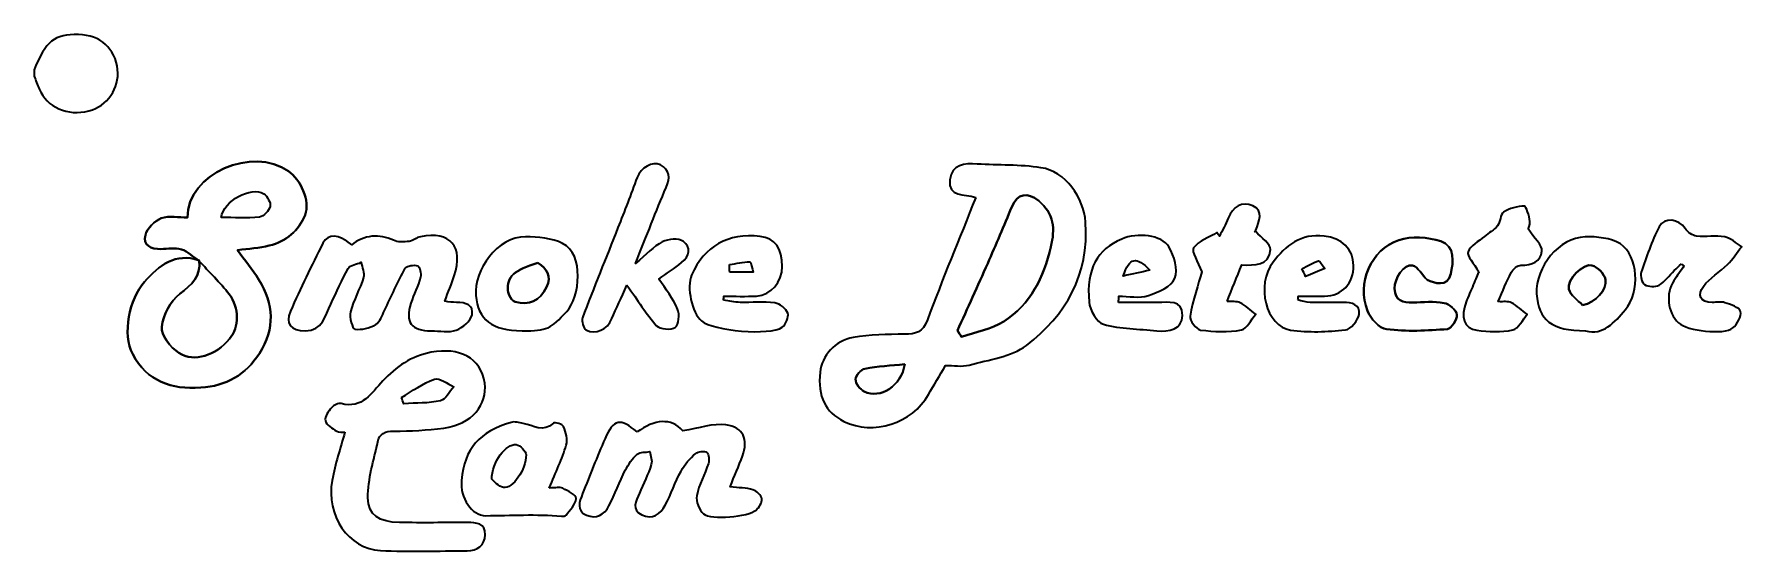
# Model space of a CAD drawing. Header units: millimetres. Extents: x 820 to 1083, y 505 to 585.
import ezdxf

# ---------------------------------------------------------------- set-up
doc = ezdxf.new("R2010")
doc.units = ezdxf.units.MM
doc.header["$MEASUREMENT"] = 0
doc.layers.add('Capa 1', color=7, linetype='Continuous', lineweight=0)

msp = doc.modelspace()

# ---------------------------------------------------------------- linework, layer by layer
at = {"layer": 'Capa 1', "color": 7, "lineweight": 35}
for points, knots in [([(820.04, 579.17), (821.81, 583.59), (823.17, 584.66), (826.89, 584.59), (830.21, 584.53), (832.55, 582.43), (832.9, 579.2), (833.2, 576.3), (831.32, 573.57), (828.49, 572.84), (825.17, 571.99), (822.04, 573.36), (820.81, 576.22), (820.53, 576.87), (820.3, 577.54), (820.04, 578.2), (820.04, 578.52), (820.04, 578.85), (820.04, 579.17)], [0, 0, 0, 0, 1, 1, 1, 2, 2, 2, 3, 3, 3, 4, 4, 4, 5, 5, 5, 6, 6, 6, 6]), ([(845.49, 549.8), (841.74, 551.03), (839.34, 549.05), (837.03, 546.48), (834.69, 543.88), (833.58, 538.41), (835.23, 535.34), (837.46, 531.17), (841.14, 529.9), (845.7, 530.19), (849.67, 530.45), (852.61, 532.17), (854.74, 535.46), (857.21, 539.28), (856.95, 543.09), (854.65, 546.82), (853.67, 548.41), (852.48, 549.85), (851.37, 551.37), (853.12, 551.61), (854.73, 551.71), (856.27, 552.08), (858.86, 552.7), (860.83, 554.42), (861.77, 556.79), (862.63, 558.95), (861.04, 562.28), (859.22, 563.56), (853.77, 567.4), (843.56, 563.24), (843.67, 556.39), (842.32, 556.39), (840.82, 556.74), (839.63, 556.29), (838.6, 555.9), (837.44, 554.73), (837.17, 553.69), (836.78, 552.15), (838.05, 551.49), (839.58, 551.55), (840.63, 551.58), (841.76, 551.79), (842.72, 551.49), (843.71, 551.17), (844.53, 550.34), (845.43, 549.74), (845.43, 549.74), (845.49, 549.8), (845.49, 549.8)], [0, 0, 0, 0, 1, 1, 1, 2, 2, 2, 3, 3, 3, 4, 4, 4, 5, 5, 5, 6, 6, 6, 7, 7, 7, 8, 8, 8, 9, 9, 9, 10, 10, 10, 11, 11, 11, 12, 12, 12, 13, 13, 13, 14, 14, 14, 15, 15, 15, 16, 16, 16, 16]), ([(845.43, 549.74), (844.53, 550.34), (843.71, 551.17), (842.72, 551.49), (841.76, 551.79), (840.63, 551.58), (839.58, 551.55), (838.05, 551.49), (836.78, 552.15), (837.17, 553.69), (837.44, 554.73), (838.6, 555.9), (839.63, 556.29), (840.82, 556.74), (842.32, 556.39), (843.67, 556.39), (843.56, 563.24), (853.77, 567.4), (859.22, 563.56), (861.04, 562.28), (862.63, 558.95), (861.77, 556.79), (860.83, 554.42), (858.86, 552.7), (856.27, 552.08), (854.73, 551.71), (853.12, 551.61), (851.37, 551.37), (852.48, 549.85), (853.67, 548.41), (854.65, 546.82), (856.95, 543.09), (857.21, 539.28), (854.74, 535.46), (852.61, 532.17), (849.67, 530.45), (845.7, 530.19), (841.14, 529.9), (837.46, 531.17), (835.23, 535.34), (833.58, 538.41), (834.69, 543.88), (837.03, 546.48), (839.34, 549.05), (841.74, 551.03), (845.48, 549.8), (845.73, 547.34), (844.36, 546.07), (842.5, 544.64), (841.05, 543.53), (839.86, 541.37), (839.7, 539.57), (839.58, 538.29), (841.05, 536.37), (842.34, 535.55), (844.74, 534.01), (848.03, 535.16), (850.16, 537.72), (851.61, 539.46), (851.69, 542.51), (850.09, 544.57), (848.67, 546.4), (846.99, 548.02), (845.43, 549.74)], [0, 0, 0, 0, 1, 1, 1, 2, 2, 2, 3, 3, 3, 4, 4, 4, 5, 5, 5, 6, 6, 6, 7, 7, 7, 8, 8, 8, 9, 9, 9, 10, 10, 10, 11, 11, 11, 12, 12, 12, 13, 13, 13, 14, 14, 14, 15, 15, 15, 16, 16, 16, 17, 17, 17, 18, 18, 18, 19, 19, 19, 20, 20, 20, 21, 21, 21, 21]), ([(911.36, 546), (910.45, 543.98), (909.72, 542.42), (909.05, 540.83), (908.35, 539.16), (906.56, 538.26), (905.05, 539.09), (904.63, 539.32), (904.33, 540.46), (904.52, 540.97), (906.27, 545.62), (908.15, 550.22), (909.98, 554.84), (910.99, 557.41), (911.98, 559.98), (912.93, 562.57), (913.47, 564.04), (915.32, 565.16), (916.52, 564.51), (917.98, 563.72), (918.05, 562.53), (917.41, 561.03), (915.83, 557.36), (914.41, 553.62), (912.69, 549.31), (914.38, 550.72), (915.45, 551.95), (916.81, 552.64), (917.72, 553.1), (919.34, 553.24), (920.07, 552.72), (921.27, 551.86), (921, 550.43), (919.79, 549.46), (918.68, 548.58), (917.49, 547.79), (916.3, 546.93), (917.31, 545.35), (918.46, 543.91), (919.17, 542.28), (919.51, 541.49), (919.35, 539.85), (918.8, 539.48), (918.17, 539.04), (916.44, 539.17), (915.93, 539.73), (914.31, 541.52), (913.04, 543.62), (911.36, 546)], [0, 0, 0, 0, 1, 1, 1, 2, 2, 2, 3, 3, 3, 4, 4, 4, 5, 5, 5, 6, 6, 6, 7, 7, 7, 8, 8, 8, 9, 9, 9, 10, 10, 10, 11, 11, 11, 12, 12, 12, 13, 13, 13, 14, 14, 14, 15, 15, 15, 16, 16, 16, 16]), ([(965.1, 559.49), (963.3, 560.1), (960.81, 559.47), (961.11, 562.21), (961.38, 564.66), (963.35, 564.75), (965.31, 564.64), (968.59, 564.46), (971.91, 564.57), (975.14, 564.08), (978.91, 563.52), (981.74, 559.48), (982.01, 555.69), (982.59, 547.58), (979.03, 541.36), (972.91, 536.7), (970.56, 534.92), (967.1, 534.51), (964.09, 533.67), (962.97, 533.36), (961.68, 533.62), (960.45, 533.62), (959.55, 532.09), (958.65, 530.62), (957.8, 529.11), (955.28, 524.67), (949.33, 522.77), (944.79, 524.99), (941.92, 526.39), (940.74, 528.82), (941.12, 532.58), (941.38, 535.06), (943.45, 537.47), (946.22, 537.92), (948.81, 538.33), (951.48, 538.43), (954.11, 538.42), (955.89, 538.42), (956.95, 538.7), (957.66, 540.64), (959.97, 546.92), (962.55, 553.1), (965.1, 559.49)], [0, 0, 0, 0, 1, 1, 1, 2, 2, 2, 3, 3, 3, 4, 4, 4, 5, 5, 5, 6, 6, 6, 7, 7, 7, 8, 8, 8, 9, 9, 9, 10, 10, 10, 11, 11, 11, 12, 12, 12, 13, 13, 13, 14, 14, 14, 14]), ([(848.83, 556.4), (850.82, 556.4), (852.8, 556.27), (854.75, 556.48), (855.38, 556.55), (856.24, 557.45), (856.4, 558.11), (856.54, 558.66), (855.97, 559.7), (855.42, 560.04), (853.46, 561.29), (849.24, 559), (848.83, 556.4)], [0, 0, 0, 0, 1, 1, 1, 2, 2, 2, 3, 3, 3, 4, 4, 4, 4]), ([(962.27, 538.97), (962.48, 538.65), (962.7, 538.34), (962.92, 538.02), (965.1, 538.78), (967.51, 539.17), (969.41, 540.38), (973.55, 543.01), (975.55, 547.17), (976.67, 551.87), (977.34, 554.68), (977.17, 557), (974.81, 558.95), (973.06, 560.4), (971.52, 560.11), (970.65, 558.04), (969.43, 555.14), (968.21, 552.22), (966.94, 549.34), (965.41, 545.87), (963.83, 542.43), (962.27, 538.97)], [0, 0, 0, 0, 1, 1, 1, 2, 2, 2, 3, 3, 3, 4, 4, 4, 5, 5, 5, 6, 6, 6, 7, 7, 7, 7]), ([(962.27, 538.97), (963.83, 542.43), (965.41, 545.87), (966.94, 549.34), (968.21, 552.22), (969.43, 555.14), (970.65, 558.04), (971.52, 560.11), (973.06, 560.4), (974.81, 558.95), (977.17, 557), (977.34, 554.68), (976.67, 551.87), (975.55, 547.17), (973.55, 543.01), (969.41, 540.38), (967.51, 539.17), (965.1, 538.78), (962.92, 538.02), (962.7, 538.34), (962.48, 538.65), (962.27, 538.97)], [0, 0, 0, 0, 1, 1, 1, 2, 2, 2, 3, 3, 3, 4, 4, 4, 5, 5, 5, 6, 6, 6, 7, 7, 7, 7]), ([(1003.81, 543.45), (1004.59, 543.4), (1005.31, 543.54), (1005.81, 543.27), (1006.68, 542.81), (1007.42, 542.11), (1008.22, 541.5), (1007.49, 540.66), (1006.87, 539.23), (1006.03, 539.08), (1003.98, 538.73), (1001.81, 538.79), (999.74, 539.07), (999.08, 539.16), (998.01, 540.57), (998.12, 541.19), (998.56, 543.73), (999.4, 546.19), (999.91, 548.03), (999.34, 549.57), (998.27, 551.15), (998.66, 551.71), (999.42, 552.8), (1001.01, 553.32), (1002.25, 554.07), (1002.38, 553.89), (1002.51, 553.72), (1002.65, 553.54), (1003.1, 554.45), (1003.63, 555.33), (1003.99, 556.28), (1004.7, 558.09), (1006.14, 558.94), (1007.79, 558.21), (1009.49, 557.45), (1008.77, 555.8), (1008.23, 554.45), (1008.14, 554.22), (1008.03, 554.01), (1008.17, 554.31), (1009.11, 553.23), (1010.59, 552.28), (1010.52, 551.47), (1010.29, 548.9), (1008.02, 549.06), (1006.07, 549.1), (1005.32, 547.22), (1004.6, 545.41), (1003.81, 543.45)], [0, 0, 0, 0, 1, 1, 1, 2, 2, 2, 3, 3, 3, 4, 4, 4, 5, 5, 5, 6, 6, 6, 7, 7, 7, 8, 8, 8, 9, 9, 9, 10, 10, 10, 11, 11, 11, 12, 12, 12, 13, 13, 13, 14, 14, 14, 15, 15, 15, 16, 16, 16, 16]), ([(1042.59, 548.02), (1041.82, 549.37), (1040.72, 550.49), (1040.95, 551.11), (1041.31, 552.07), (1042.56, 552.73), (1043.45, 553.48), (1044.12, 554.04), (1044.95, 554.46), (1045.48, 555.12), (1045.94, 555.71), (1045.88, 556.88), (1046.41, 557.22), (1047.33, 557.81), (1048.53, 558.15), (1049.62, 558.17), (1049.91, 558.17), (1050.36, 556.65), (1050.48, 555.8), (1050.56, 555.23), (1050.18, 554.61), (1050.19, 554.65), (1051.14, 553.21), (1052.4, 552.16), (1052.32, 551.21), (1052.2, 549.68), (1050.78, 549.02), (1049.09, 549.06), (1048.58, 549.07), (1047.85, 548.43), (1047.57, 547.91), (1046.83, 546.53), (1046.28, 545.05), (1045.58, 543.45), (1046.41, 543.39), (1047.13, 543.54), (1047.63, 543.27), (1048.51, 542.81), (1049.24, 542.1), (1050.04, 541.49), (1049.31, 540.65), (1048.7, 539.26), (1047.83, 539.08), (1046.05, 538.71), (1044.11, 538.81), (1042.27, 539.04), (1040.35, 539.28), (1039.74, 541.13), (1040.63, 543.39), (1040.98, 544.27), (1041.37, 545.14), (1041.74, 546.01), (1042.1, 546.87), (1042.47, 547.74), (1042.59, 548.02)], [0, 0, 0, 0, 1, 1, 1, 2, 2, 2, 3, 3, 3, 4, 4, 4, 5, 5, 5, 6, 6, 6, 7, 7, 7, 8, 8, 8, 9, 9, 9, 10, 10, 10, 11, 11, 11, 12, 12, 12, 13, 13, 13, 14, 14, 14, 15, 15, 15, 16, 16, 16, 17, 17, 17, 18, 18, 18, 18]), ([(1073.81, 549.28), (1073.44, 548.93), (1073.06, 548.58), (1072.7, 548.22), (1071.93, 547.46), (1071.27, 546.51), (1070.36, 546), (1069.79, 545.66), (1068.7, 545.72), (1068.12, 546.06), (1067.7, 546.3), (1067.44, 547.41), (1067.62, 547.97), (1068.41, 550.35), (1069.24, 552.74), (1070.36, 554.99), (1071.13, 556.53), (1073.47, 556.19), (1074.4, 554.7), (1074.74, 554.15), (1075.51, 553.62), (1076.13, 553.54), (1077.57, 553.37), (1079.07, 553.68), (1080.48, 553.42), (1081.41, 553.25), (1082.22, 552.44), (1083.09, 551.91), (1082.37, 550.99), (1081.73, 549.98), (1080.91, 549.16), (1079.72, 547.98), (1078.17, 547.11), (1077.19, 545.8), (1076.24, 544.53), (1076.62, 543.33), (1078.57, 543.32), (1079.21, 543.31), (1079.92, 543.48), (1080.49, 543.28), (1081.4, 542.97), (1082.75, 542.56), (1082.92, 541.92), (1083.12, 541.22), (1082.4, 539.99), (1081.72, 539.38), (1080.45, 538.26), (1074.62, 538.95), (1073.37, 540.17), (1071.66, 541.86), (1071.34, 544.64), (1072.65, 546.67), (1073.14, 547.44), (1073.68, 548.17), (1074.2, 548.92), (1074.07, 549.04), (1073.94, 549.16), (1073.81, 549.28)], [0, 0, 0, 0, 1, 1, 1, 2, 2, 2, 3, 3, 3, 4, 4, 4, 5, 5, 5, 6, 6, 6, 7, 7, 7, 8, 8, 8, 9, 9, 9, 10, 10, 10, 11, 11, 11, 12, 12, 12, 13, 13, 13, 14, 14, 14, 15, 15, 15, 16, 16, 16, 17, 17, 17, 18, 18, 18, 19, 19, 19, 19]), ([(868.96, 552.18), (870.75, 553.73), (873.31, 553.93), (875.38, 552.9), (876.06, 552.56), (877.01, 552.63), (877.82, 552.73), (878.42, 552.8), (878.95, 553.34), (879.55, 553.45), (884.16, 554.34), (886.24, 551.93), (884.77, 547.43), (884.36, 546.17), (883.83, 544.94), (883.29, 543.49), (883.92, 543.43), (884.52, 543.31), (885.11, 543.33), (886.51, 543.37), (887.81, 542.85), (887.5, 541.42), (887.3, 540.47), (886.07, 539.41), (885.07, 539.05), (883.92, 538.64), (882.51, 538.95), (881.22, 538.95), (878.11, 538.96), (877.18, 540.2), (878.09, 543.21), (878.5, 544.56), (879.19, 545.84), (879.55, 547.19), (879.7, 547.74), (879.46, 548.84), (879.14, 548.96), (878.59, 549.15), (877.44, 548.99), (877.22, 548.59), (876.04, 546.49), (875.08, 544.26), (874.01, 542.09), (873.63, 541.32), (873.33, 540.29), (872.68, 539.92), (871.74, 539.38), (870.48, 539.06), (869.44, 539.2), (869.08, 539.26), (868.57, 541.05), (868.78, 541.88), (869.24, 543.7), (870.23, 545.37), (870.78, 547.17), (870.99, 547.85), (870.55, 548.72), (870.41, 549.5), (869.73, 549.2), (868.74, 549.08), (868.44, 548.56), (867.41, 546.81), (866.63, 544.91), (865.75, 543.07), (864.88, 541.26), (864.54, 538.97), (861.78, 538.95), (859.6, 538.93), (858.67, 540.02), (859.53, 541.97), (861.09, 545.5), (862.78, 548.99), (864.52, 552.43), (865.32, 554.01), (866.88, 553.86), (868.96, 552.18)], [0, 0, 0, 0, 1, 1, 1, 2, 2, 2, 3, 3, 3, 4, 4, 4, 5, 5, 5, 6, 6, 6, 7, 7, 7, 8, 8, 8, 9, 9, 9, 10, 10, 10, 11, 11, 11, 12, 12, 12, 13, 13, 13, 14, 14, 14, 15, 15, 15, 16, 16, 16, 17, 17, 17, 18, 18, 18, 19, 19, 19, 20, 20, 20, 21, 21, 21, 22, 22, 22, 23, 23, 23, 24, 24, 24, 25, 25, 25, 25]), ([(895.21, 538.95), (890.54, 538.95), (888.4, 540.73), (888.08, 544.4), (887.74, 548.26), (891.43, 553.5), (895.75, 553.44), (897.67, 553.41), (899.78, 553.23), (901.46, 552.42), (904.81, 550.79), (904.13, 544.11), (902.09, 541.93), (899.56, 539.22), (899.17, 538.95), (895.21, 538.95)], [0, 0, 0, 0, 1, 1, 1, 2, 2, 2, 3, 3, 3, 4, 4, 4, 5, 5, 5, 5]), ([(926.24, 543.68), (927.1, 543.56), (927.95, 543.36), (928.82, 543.33), (930.6, 543.28), (932.4, 543.47), (934.15, 543.24), (934.9, 543.14), (935.87, 542.35), (936.14, 541.65), (936.34, 541.09), (935.84, 539.9), (935.28, 539.5), (933.41, 538.15), (924.64, 538.95), (922.84, 540.46), (921.37, 541.7), (920.51, 545.7), (921.33, 547.54), (923.32, 552.02), (926.91, 554.05), (931.87, 553.49), (934.14, 553.23), (935.29, 551.67), (935.29, 548.85), (935.28, 546.49), (933.58, 544.45), (931.34, 544.31), (929.67, 544.2), (927.98, 544.29), (926.3, 544.29), (926.28, 544.08), (926.26, 543.88), (926.24, 543.68)], [0, 0, 0, 0, 1, 1, 1, 2, 2, 2, 3, 3, 3, 4, 4, 4, 5, 5, 5, 6, 6, 6, 7, 7, 7, 8, 8, 8, 9, 9, 9, 10, 10, 10, 11, 11, 11, 11]), ([(987.1, 543.31), (989.12, 543.31), (991.13, 543.36), (993.15, 543.3), (994.73, 543.26), (997.03, 543.89), (996.94, 541.32), (996.87, 539.08), (994.89, 538.77), (992.99, 538.96), (990.23, 539.22), (987.4, 539.23), (984.77, 539.95), (983.76, 540.23), (982.66, 542.13), (982.55, 543.37), (982.12, 548.53), (983.81, 551.49), (987.59, 553.09), (990.01, 554.12), (993.75, 553.74), (994.85, 551.88), (995.67, 550.51), (996.33, 548.35), (995.79, 547.06), (995.26, 545.79), (993.24, 544.87), (991.69, 544.38), (990.3, 543.93), (988.66, 544.28), (987.13, 544.28), (987.12, 543.96), (987.11, 543.64), (987.1, 543.31)], [0, 0, 0, 0, 1, 1, 1, 2, 2, 2, 3, 3, 3, 4, 4, 4, 5, 5, 5, 6, 6, 6, 7, 7, 7, 8, 8, 8, 9, 9, 9, 10, 10, 10, 11, 11, 11, 11]), ([(1014.73, 543.7), (1015.36, 543.57), (1015.98, 543.35), (1016.61, 543.33), (1018.3, 543.28), (1020, 543.28), (1021.7, 543.32), (1023.07, 543.36), (1024.37, 542.93), (1024.15, 541.47), (1024.02, 540.55), (1022.86, 539.16), (1022.04, 539.08), (1019.25, 538.79), (1016.36, 538.66), (1013.59, 539.07), (1009.83, 539.62), (1008.2, 545.99), (1010.89, 549.53), (1012.82, 552.06), (1015.16, 553.98), (1018.79, 553.54), (1021.41, 553.22), (1023.29, 551.58), (1023.3, 549.03), (1023.32, 546.25), (1021.56, 544.36), (1018.83, 544.29), (1017.49, 544.25), (1016.15, 544.28), (1014.8, 544.28), (1014.78, 544.09), (1014.76, 543.89), (1014.73, 543.7)], [0, 0, 0, 0, 1, 1, 1, 2, 2, 2, 3, 3, 3, 4, 4, 4, 5, 5, 5, 6, 6, 6, 7, 7, 7, 8, 8, 8, 9, 9, 9, 10, 10, 10, 11, 11, 11, 11]), ([(1034.62, 546.79), (1035.78, 546.28), (1037.76, 545.6), (1038.26, 547.72), (1038.68, 549.5), (1039.01, 552.01), (1036.73, 552.74), (1034.73, 553.37), (1032.21, 553.59), (1030.28, 552.93), (1025.94, 551.44), (1023.76, 546.28), (1025.44, 542.05), (1025.91, 540.85), (1027.27, 539.32), (1028.37, 539.19), (1031.46, 538.81), (1034.64, 538.97), (1037.77, 539.21), (1038.35, 539.25), (1039.29, 540.71), (1039.21, 541.42), (1039.13, 542.12), (1038.03, 543.09), (1037.25, 543.23), (1035.68, 543.51), (1034.03, 543.35), (1032.42, 543.3), (1030.86, 543.26), (1029.7, 543.59), (1029.62, 545.45), (1029.55, 547.01), (1031.11, 549.33), (1032.37, 549.01), (1033.25, 548.79), (1033.88, 547.57), (1034.62, 546.79)], [0, 0, 0, 0, 1, 1, 1, 2, 2, 2, 3, 3, 3, 4, 4, 4, 5, 5, 5, 6, 6, 6, 7, 7, 7, 8, 8, 8, 9, 9, 9, 10, 10, 10, 11, 11, 11, 12, 12, 12, 12]), ([(1034.62, 546.79), (1033.88, 547.57), (1033.25, 548.79), (1032.37, 549.01), (1031.11, 549.33), (1029.55, 547.01), (1029.62, 545.45), (1029.7, 543.59), (1030.86, 543.26), (1032.42, 543.3), (1034.03, 543.35), (1035.68, 543.51), (1037.25, 543.23), (1038.03, 543.09), (1039.13, 542.12), (1039.21, 541.42), (1039.29, 540.71), (1038.35, 539.25), (1037.77, 539.21), (1034.64, 538.97), (1031.46, 538.81), (1028.37, 539.19), (1027.27, 539.32), (1025.91, 540.85), (1025.44, 542.05), (1023.76, 546.28), (1025.94, 551.44), (1030.28, 552.93), (1032.21, 553.59), (1034.73, 553.37), (1036.73, 552.74), (1039.01, 552.01), (1038.68, 549.5), (1038.26, 547.72), (1037.76, 545.6), (1035.78, 546.28), (1034.62, 546.79)], [0, 0, 0, 0, 1, 1, 1, 2, 2, 2, 3, 3, 3, 4, 4, 4, 5, 5, 5, 6, 6, 6, 7, 7, 7, 8, 8, 8, 9, 9, 9, 10, 10, 10, 11, 11, 11, 12, 12, 12, 12]), ([(1059.05, 538.95), (1053.82, 538.95), (1051.7, 540.64), (1051.5, 544.65), (1051.3, 548.8), (1054.98, 553.31), (1058.97, 553.42), (1060.79, 553.47), (1062.96, 553.27), (1064.4, 552.33), (1067.21, 550.51), (1067.48, 544.96), (1065.17, 542.21), (1063.5, 540.23), (1061.75, 538.2), (1059.05, 538.95)], [0, 0, 0, 0, 1, 1, 1, 2, 2, 2, 3, 3, 3, 4, 4, 4, 5, 5, 5, 5]), ([(991.91, 548.28), (989.85, 550.5), (988.75, 550.27), (987.82, 547.39), (989.27, 547.71), (990.48, 547.97), (991.91, 548.28)], [0, 0, 0, 0, 1, 1, 1, 2, 2, 2, 2]), ([(845.43, 549.74), (846.99, 548.02), (848.67, 546.4), (850.09, 544.57), (851.69, 542.51), (851.61, 539.46), (850.16, 537.72), (848.03, 535.16), (844.74, 534.01), (842.34, 535.55), (841.05, 536.37), (839.58, 538.29), (839.7, 539.57), (839.86, 541.37), (841.05, 543.53), (842.5, 544.64), (844.36, 546.07), (845.73, 547.34), (845.48, 549.8), (845.49, 549.8), (845.43, 549.74), (845.43, 549.74)], [0, 0, 0, 0, 1, 1, 1, 2, 2, 2, 3, 3, 3, 4, 4, 4, 5, 5, 5, 6, 6, 6, 7, 7, 7, 7]), ([(897.64, 549.44), (894.08, 548.35), (892.79, 547.21), (893.03, 545.14), (893.1, 544.5), (893.63, 543.54), (894.13, 543.41), (896.27, 542.85), (897.97, 543.54), (898.99, 545.66), (899.84, 547.43), (899, 548.5), (897.64, 549.44)], [0, 0, 0, 0, 1, 1, 1, 2, 2, 2, 3, 3, 3, 4, 4, 4, 4]), ([(897.64, 549.44), (899, 548.5), (899.84, 547.43), (898.99, 545.66), (897.97, 543.54), (896.27, 542.85), (894.13, 543.41), (893.63, 543.54), (893.1, 544.5), (893.03, 545.14), (892.79, 547.21), (894.08, 548.35), (897.64, 549.44)], [0, 0, 0, 0, 1, 1, 1, 2, 2, 2, 3, 3, 3, 4, 4, 4, 4]), ([(927.17, 549.14), (927.17, 548.74), (927.18, 548.35), (927.19, 547.96), (928.4, 547.96), (929.61, 547.96), (930.82, 547.96), (930.64, 548.52), (930.46, 549.57), (930.3, 549.57), (929.25, 549.55), (928.21, 549.31), (927.17, 549.14)], [0, 0, 0, 0, 1, 1, 1, 2, 2, 2, 3, 3, 3, 4, 4, 4, 4]), ([(1015.34, 548.5), (1015.53, 548.11), (1015.73, 547.72), (1015.92, 547.33), (1016.9, 547.75), (1017.88, 548.16), (1018.86, 548.57), (1018.54, 548.98), (1018.08, 549.78), (1017.91, 549.72), (1017.01, 549.44), (1016.19, 548.93), (1015.34, 548.5)], [0, 0, 0, 0, 1, 1, 1, 2, 2, 2, 3, 3, 3, 4, 4, 4, 4]), ([(1058.59, 542.88), (1060.58, 543.34), (1062.41, 545.19), (1062.1, 546.86), (1061.94, 547.71), (1060.88, 548.79), (1060.02, 549.03), (1058.68, 549.41), (1056.13, 546.8), (1056.47, 545.36), (1056.69, 544.42), (1057.85, 543.7), (1058.59, 542.88)], [0, 0, 0, 0, 1, 1, 1, 2, 2, 2, 3, 3, 3, 4, 4, 4, 4]), ([(1058.59, 542.88), (1057.85, 543.7), (1056.69, 544.42), (1056.47, 545.36), (1056.13, 546.8), (1058.68, 549.41), (1060.02, 549.03), (1060.88, 548.79), (1061.94, 547.71), (1062.1, 546.86), (1062.41, 545.19), (1060.58, 543.34), (1058.59, 542.88)], [0, 0, 0, 0, 1, 1, 1, 2, 2, 2, 3, 3, 3, 4, 4, 4, 4]), ([(867.91, 523.35), (867.58, 523.38), (867, 523.26), (866.65, 523.49), (865.96, 523.91), (865.08, 524.45), (864.9, 525.11), (864.74, 525.65), (865.37, 526.53), (865.84, 527.09), (866.17, 527.47), (866.9, 527.86), (867.32, 527.74), (870.61, 526.87), (872.03, 529.37), (873.76, 531.22), (875.83, 533.41), (878.09, 535.06), (881.2, 535.64), (885.54, 536.44), (888.88, 534.82), (889.45, 530.88), (889.92, 527.62), (887.54, 524.55), (883.13, 523.97), (880.59, 523.63), (878.02, 523.48), (875.46, 523.5), (874.1, 523.51), (873.25, 523.1), (872.99, 521.86), (872.37, 519), (871.44, 516.11), (871.46, 513.23), (871.47, 510.49), (873.19, 509.47), (876.33, 509.41), (879.82, 509.35), (883.3, 509.4), (886.78, 509.4), (888.15, 509.39), (889.58, 509.32), (889.52, 507.5), (889.47, 505.88), (888.34, 505.07), (886.76, 505.06), (882.31, 505.03), (877.84, 504.89), (873.4, 505.1), (868.48, 505.34), (864.98, 510.47), (865.95, 515.9), (866.4, 518.4), (867.23, 520.83), (867.91, 523.35)], [0, 0, 0, 0, 1, 1, 1, 2, 2, 2, 3, 3, 3, 4, 4, 4, 5, 5, 5, 6, 6, 6, 7, 7, 7, 8, 8, 8, 9, 9, 9, 10, 10, 10, 11, 11, 11, 12, 12, 12, 13, 13, 13, 14, 14, 14, 15, 15, 15, 16, 16, 16, 17, 17, 17, 18, 18, 18, 18]), ([(876.63, 528.67), (876.75, 528.35), (876.87, 528.03), (876.98, 527.71), (878.88, 527.83), (880.82, 527.75), (882.64, 528.18), (883.45, 528.37), (884.02, 529.58), (884.7, 530.32), (883.69, 530.76), (882.49, 531.77), (881.73, 531.51), (879.91, 530.88), (878.31, 529.65), (876.63, 528.67)], [0, 0, 0, 0, 1, 1, 1, 2, 2, 2, 3, 3, 3, 4, 4, 4, 5, 5, 5, 5]), ([(954.16, 533.79), (952.04, 533.58), (950, 533.49), (948.01, 533.1), (947.41, 532.99), (946.58, 532.04), (946.58, 531.47), (946.58, 530.83), (947.27, 529.91), (947.9, 529.6), (950.4, 528.37), (953.63, 530.42), (954.16, 533.79)], [0, 0, 0, 0, 1, 1, 1, 2, 2, 2, 3, 3, 3, 4, 4, 4, 4]), ([(954.16, 533.79), (953.63, 530.42), (950.4, 528.37), (947.9, 529.6), (947.27, 529.91), (946.58, 530.83), (946.58, 531.47), (946.58, 532.04), (947.41, 532.99), (948.01, 533.1), (950, 533.49), (952.04, 533.58), (954.16, 533.79)], [0, 0, 0, 0, 1, 1, 1, 2, 2, 2, 3, 3, 3, 4, 4, 4, 4]), ([(899.4, 514.72), (900.38, 514.72), (901.03, 514.91), (901.47, 514.68), (902.27, 514.28), (903.59, 513.57), (903.54, 513.11), (903.45, 512.2), (902.58, 511.37), (901.99, 510.54), (901.88, 510.39), (901.53, 510.37), (901.3, 510.39), (897.4, 510.73), (893.5, 510.48), (889.6, 510.46), (887.42, 510.45), (885.64, 513.21), (885.88, 515.9), (886.32, 520.83), (888.68, 523.4), (893.51, 524.84), (894.07, 525.01), (894.78, 524.79), (895.4, 524.67), (896.94, 524.37), (898.46, 523.2), (900.05, 524.73), (900.24, 524.92), (901.47, 524.54), (901.61, 524.19), (901.95, 523.3), (902.27, 522.18), (902.01, 521.33), (901.37, 519.2), (900.4, 517.17), (899.4, 514.72)], [0, 0, 0, 0, 1, 1, 1, 2, 2, 2, 3, 3, 3, 4, 4, 4, 5, 5, 5, 6, 6, 6, 7, 7, 7, 8, 8, 8, 9, 9, 9, 10, 10, 10, 11, 11, 11, 12, 12, 12, 12]), ([(912.93, 523.36), (915.61, 525.29), (918.14, 525.61), (919.99, 523.52), (922.48, 523.92), (924.63, 524.73), (926.62, 524.46), (929.32, 524.1), (930.09, 522.21), (929.17, 519.65), (928.6, 518.08), (927.91, 516.55), (927.25, 514.91), (928.58, 514.75), (929.73, 514.76), (930.78, 514.44), (931.35, 514.26), (932.06, 513.59), (932.14, 513.05), (932.23, 512.52), (931.73, 511.74), (931.25, 511.32), (930.08, 510.28), (924.3, 509.76), (923.16, 510.76), (922.48, 511.35), (921.94, 512.68), (922.11, 513.53), (922.44, 515.23), (923.37, 516.82), (923.91, 518.5), (924.08, 519.01), (923.99, 519.92), (923.65, 520.2), (923.32, 520.47), (922.32, 520.38), (921.96, 520.06), (921.09, 519.28), (920.26, 518.36), (919.71, 517.34), (918.78, 515.65), (918.16, 513.79), (917.27, 512.08), (916.53, 510.65), (915.23, 509.83), (913.65, 510.59), (911.98, 511.38), (912.78, 512.73), (913.28, 513.91), (913.91, 515.39), (914.62, 516.85), (915.12, 518.37), (915.31, 518.94), (915, 519.67), (914.91, 520.33), (914.24, 520.21), (913.38, 520.31), (912.94, 519.93), (912.18, 519.27), (911.57, 518.36), (911.11, 517.46), (910.2, 515.66), (909.47, 513.78), (908.59, 511.97), (907.88, 510.54), (906.58, 509.93), (905.15, 510.53), (903.54, 511.21), (904.02, 512.62), (904.52, 513.86), (905.66, 516.7), (906.77, 519.55), (907.99, 522.35), (909.3, 525.34), (910.36, 525.56), (912.93, 523.36)], [0, 0, 0, 0, 1, 1, 1, 2, 2, 2, 3, 3, 3, 4, 4, 4, 5, 5, 5, 6, 6, 6, 7, 7, 7, 8, 8, 8, 9, 9, 9, 10, 10, 10, 11, 11, 11, 12, 12, 12, 13, 13, 13, 14, 14, 14, 15, 15, 15, 16, 16, 16, 17, 17, 17, 18, 18, 18, 19, 19, 19, 20, 20, 20, 21, 21, 21, 22, 22, 22, 23, 23, 23, 24, 24, 24, 25, 25, 25, 25]), ([(890.54, 516.07), (890.92, 515.8), (891.56, 514.95), (892.34, 514.8), (893.73, 514.54), (895.88, 517.59), (895.82, 519.83), (895.81, 520.4), (894.9, 521.34), (894.31, 521.41), (892.74, 521.61), (890.55, 518.75), (890.54, 516.07)], [0, 0, 0, 0, 1, 1, 1, 2, 2, 2, 3, 3, 3, 4, 4, 4, 4])]:
    msp.add_open_spline(points, degree=3, knots=knots, dxfattribs=at)
at = {"layer": 'Capa 1'}
for points, knots in [([(911.36, 546), (913.04, 543.62), (914.31, 541.52), (915.93, 539.73), (916.44, 539.17), (918.17, 539.04), (918.8, 539.48), (919.35, 539.85), (919.51, 541.49), (919.17, 542.28), (918.46, 543.91), (917.31, 545.35), (916.3, 546.93), (917.49, 547.79), (918.68, 548.58), (919.79, 549.46), (921, 550.43), (921.27, 551.86), (920.07, 552.72), (919.34, 553.24), (917.72, 553.1), (916.81, 552.64), (915.45, 551.95), (914.38, 550.72), (912.69, 549.31), (914.41, 553.62), (915.83, 557.36), (917.41, 561.03), (918.05, 562.53), (917.98, 563.72), (916.52, 564.51), (915.32, 565.16), (913.47, 564.04), (912.93, 562.57), (911.98, 559.98), (910.99, 557.41), (909.98, 554.84), (908.15, 550.22), (906.27, 545.62), (904.52, 540.97), (904.33, 540.46), (904.63, 539.32), (905.05, 539.09), (906.56, 538.26), (908.35, 539.16), (909.05, 540.83), (909.72, 542.42), (910.45, 543.98), (911.36, 546)], [0, 0, 0, 0, 1, 1, 1, 2, 2, 2, 3, 3, 3, 4, 4, 4, 5, 5, 5, 6, 6, 6, 7, 7, 7, 8, 8, 8, 9, 9, 9, 10, 10, 10, 11, 11, 11, 12, 12, 12, 13, 13, 13, 14, 14, 14, 15, 15, 15, 16, 16, 16, 16]), ([(868.96, 552.18), (866.88, 553.86), (865.32, 554.01), (864.52, 552.43), (862.78, 548.99), (861.09, 545.5), (859.53, 541.97), (858.67, 540.02), (859.6, 538.93), (861.78, 538.95), (864.54, 538.97), (864.88, 541.26), (865.75, 543.07), (866.63, 544.91), (867.41, 546.81), (868.44, 548.56), (868.74, 549.08), (869.73, 549.2), (870.41, 549.5), (870.55, 548.72), (870.99, 547.85), (870.78, 547.17), (870.23, 545.37), (869.24, 543.7), (868.78, 541.88), (868.57, 541.05), (869.08, 539.26), (869.44, 539.2), (870.48, 539.06), (871.74, 539.38), (872.68, 539.92), (873.33, 540.29), (873.63, 541.32), (874.01, 542.09), (875.08, 544.26), (876.04, 546.49), (877.22, 548.59), (877.44, 548.99), (878.59, 549.15), (879.14, 548.96), (879.46, 548.84), (879.7, 547.74), (879.55, 547.19), (879.19, 545.84), (878.5, 544.56), (878.09, 543.21), (877.18, 540.2), (878.11, 538.96), (881.22, 538.95), (882.51, 538.95), (883.92, 538.64), (885.07, 539.05), (886.07, 539.41), (887.3, 540.47), (887.5, 541.42), (887.81, 542.85), (886.51, 543.37), (885.11, 543.33), (884.52, 543.31), (883.92, 543.43), (883.29, 543.49), (883.83, 544.94), (884.36, 546.17), (884.77, 547.43), (886.24, 551.93), (884.16, 554.34), (879.55, 553.45), (878.95, 553.34), (878.42, 552.8), (877.82, 552.73), (877.01, 552.63), (876.06, 552.56), (875.38, 552.9), (873.31, 553.93), (870.75, 553.73), (868.96, 552.18)], [0, 0, 0, 0, 1, 1, 1, 2, 2, 2, 3, 3, 3, 4, 4, 4, 5, 5, 5, 6, 6, 6, 7, 7, 7, 8, 8, 8, 9, 9, 9, 10, 10, 10, 11, 11, 11, 12, 12, 12, 13, 13, 13, 14, 14, 14, 15, 15, 15, 16, 16, 16, 17, 17, 17, 18, 18, 18, 19, 19, 19, 20, 20, 20, 21, 21, 21, 22, 22, 22, 23, 23, 23, 24, 24, 24, 25, 25, 25, 25]), ([(895.21, 538.95), (899.17, 538.95), (899.56, 539.22), (902.09, 541.93), (904.13, 544.11), (904.81, 550.79), (901.46, 552.42), (899.78, 553.23), (897.67, 553.41), (895.75, 553.44), (891.43, 553.5), (887.74, 548.26), (888.08, 544.4), (888.4, 540.73), (890.54, 538.95), (895.21, 538.95)], [0, 0, 0, 0, 1, 1, 1, 2, 2, 2, 3, 3, 3, 4, 4, 4, 5, 5, 5, 5]), ([(926.24, 543.68), (926.26, 543.88), (926.28, 544.08), (926.3, 544.29), (927.98, 544.29), (929.67, 544.2), (931.34, 544.31), (933.58, 544.45), (935.28, 546.49), (935.29, 548.85), (935.29, 551.67), (934.14, 553.23), (931.87, 553.49), (926.91, 554.05), (923.32, 552.02), (921.33, 547.54), (920.51, 545.7), (921.37, 541.7), (922.84, 540.46), (924.64, 538.95), (933.41, 538.15), (935.28, 539.5), (935.84, 539.9), (936.34, 541.09), (936.14, 541.65), (935.87, 542.35), (934.9, 543.14), (934.15, 543.24), (932.4, 543.47), (930.6, 543.28), (928.82, 543.33), (927.95, 543.36), (927.1, 543.56), (926.24, 543.68)], [0, 0, 0, 0, 1, 1, 1, 2, 2, 2, 3, 3, 3, 4, 4, 4, 5, 5, 5, 6, 6, 6, 7, 7, 7, 8, 8, 8, 9, 9, 9, 10, 10, 10, 11, 11, 11, 11]), ([(987.1, 543.31), (987.11, 543.64), (987.12, 543.96), (987.13, 544.28), (988.66, 544.28), (990.3, 543.93), (991.69, 544.38), (993.24, 544.87), (995.26, 545.79), (995.79, 547.06), (996.33, 548.35), (995.67, 550.51), (994.85, 551.88), (993.75, 553.74), (990.01, 554.12), (987.59, 553.09), (983.81, 551.49), (982.12, 548.53), (982.55, 543.37), (982.66, 542.13), (983.76, 540.23), (984.77, 539.95), (987.4, 539.23), (990.23, 539.22), (992.99, 538.96), (994.89, 538.77), (996.87, 539.08), (996.94, 541.32), (997.03, 543.89), (994.73, 543.26), (993.15, 543.3), (991.13, 543.36), (989.12, 543.31), (987.1, 543.31)], [0, 0, 0, 0, 1, 1, 1, 2, 2, 2, 3, 3, 3, 4, 4, 4, 5, 5, 5, 6, 6, 6, 7, 7, 7, 8, 8, 8, 9, 9, 9, 10, 10, 10, 11, 11, 11, 11])]:
    msp.add_open_spline(points, degree=3, knots=knots, dxfattribs=at)

doc.saveas('drawing.dxf')
